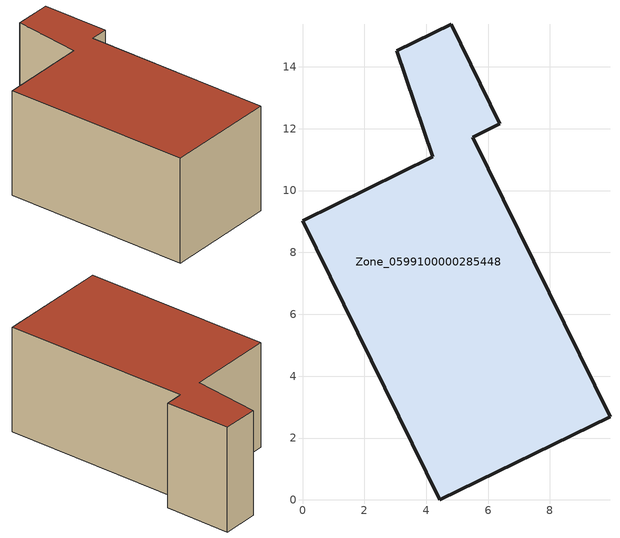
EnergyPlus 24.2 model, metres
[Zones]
Zone_0599100000285448
 floor ground (C_G): 0,9.03 4.21,11.1 3.04,14.52 4.8,15.38 6.38,12.16 5.5,11.73 9.94,2.69 4.44,0 z0
 wall outside (C_F): 4.21,11.1 0,9.03 4.44,0 9.94,2.69 5.5,11.73 6.38,12.16 4.8,15.38 3.04,14.52 4.21,11.1 z0:5.73
 roof outside (C_R): 4.8,15.38 3.04,14.52 4.21,11.1 0,9.03 4.44,0 9.94,2.69 5.5,11.73 6.38,12.16 z5.73
[BUILDING]
Pand.0599100000285448: North Axis=0; Terrain=City; Loads Convergence Tolerance Value=0.04; Temperature Convergence Tolerance Value=0.4; Solar Distribution=FullExterior; Maximum Number of Warmup Days=25; Minimum Number of Warmup Days=1
[Site:Location]
Rotterdam.The.Hague.AP_ZH_NLD Design_Conditions: Latitude=51.96; Longitude=4.45; Time Zone=1; Elevation=-4.5
[SITE:GROUNDTEMPERATURE:BUILDINGSURFACE]
18, 18, 18, 18, 18, 18, 18, 18, 18, 18, 18, 18
[MATERIAL] Thermal Absorptance=0.9; Solar Absorptance=0.7; Visible Absorptance=0.7
Name | Roughness | Thickness | Conductivity | Density | Specific Heat
G.TI.1965-1974 | MediumSmooth | 0.15 | 0.882353 | 540 | 1210
F.TI.1965-1974 | Rough | 0.3 | 0.697674 | 1920 | 840
R.TI.1965-1974 | MediumRough | 0.2 | 0.232558 | 1500 | 1000
[CONSTRUCTION]
C_G: G.TI.1965-1974
C_F: F.TI.1965-1974
C_R: R.TI.1965-1974
[ZONE]
Zone_0599100000285448: Type=1; Multiplier=1; Ceiling Height=Autocalculate; Volume=Autocalculate; Floor Area=autocalculate; Part of Total Floor Area=Yes
[ZONEINFILTRATION:DESIGNFLOWRATE]
Infil_Zone_0599100000285448: Zone or ZoneList or Space or SpaceList=Zone_0599100000285448; Schedule=AlwaysOn; Design Flow Rate Calculation Method=Flow/Area; Flow Rate per Floor Area=0.003; Constant Term Coefficient=1; Temperature Term Coefficient=0; Velocity Term Coefficient=0; Velocity Squared Term Coefficient=0
[HVACTEMPLATE:ZONE:IDEALLOADSAIRSYSTEM]
Zone_0599100000285448: Maximum Heating Supply Air Temperature=50; Minimum Cooling Supply Air Temperature=13; Maximum Heating Supply Air Humidity Ratio=0.0156; Minimum Cooling Supply Air Humidity Ratio=0.0077; Heating Limit=NoLimit; Cooling Limit=NoLimit; Dehumidification Control Type=ConstantSensibleHeatRatio; Cooling Sensible Heat Ratio=0.7; Dehumidification Setpoint=60; Humidification Control Type=None; Humidification Setpoint=30; Outdoor Air Method=None; Outdoor Air Flow Rate per Person=0.00944; Outdoor Air Flow Rate per Zone Floor Area=0; Outdoor Air Flow Rate per Zone=0; Demand Controlled Ventilation Type=None; Outdoor Air Economizer Type=NoEconomizer; Heat Recovery Type=None; Sensible Heat Recovery Effectiveness=0.7; Latent Heat Recovery Effectiveness=0.65
[ZONECONTROL:THERMOSTAT]
ThermostatControl_Zone_0599100000285448: Zone or ZoneList=Zone_0599100000285448; Control Type Schedule=DualSetpointControlType; Control 1=Thermostat_Zone_0599100000285448; Temperature Difference Between Cutout And Setpoint=0
[THERMOSTATSETPOINT:DUALSETPOINT]
Thermostat_Zone_0599100000285448: Heating Setpoint Temperature Schedule=HeatingSetpoint_Zone_0599100000285448; Cooling Setpoint Temperature Schedule=CoolingSetpoint_Zone_0599100000285448
[SCHEDULE:COMPACT]
HeatingSetpoint_Zone_0599100000285448: Through: 12/31, For: AllDays, Until: 24:00, 21
CoolingSetpoint_Zone_0599100000285448: Through: 12/31, For: AllDays, Until: 24:00, 24
DualSetpointControlType: Through: 12/31, For: AllDays, Until: 24:00, 4
AlwaysOn: Through: 12/31, For: AllDays, Until: 24:00, 1
